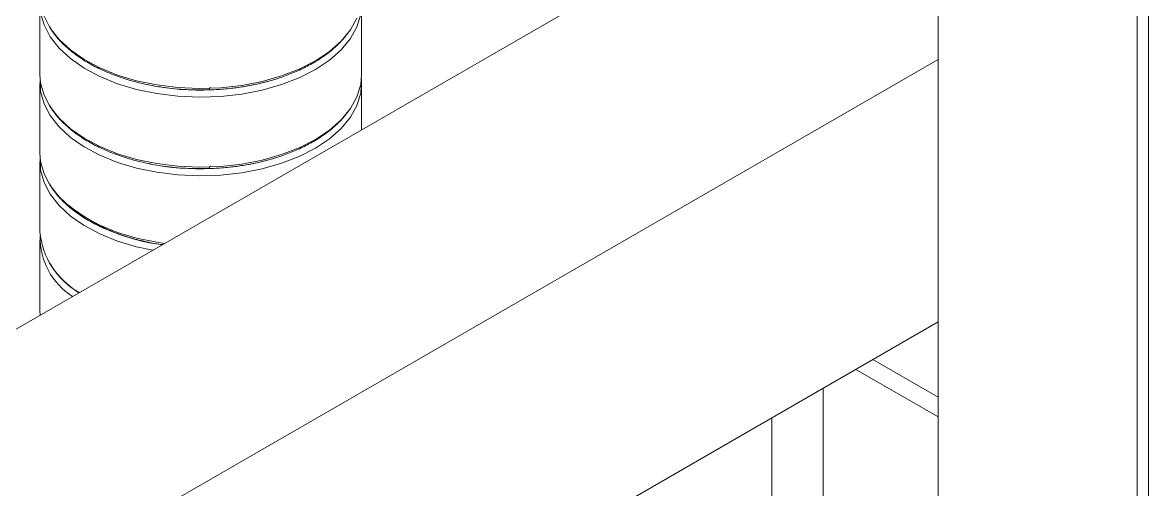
# Model space of a CAD drawing. Header units: millimetres. Extents: x 169 to 14583, y -399 to 10804.
# Drawn here: x 10504.9 to 10644.9, y 8127.8 to 8185.9 of the extents above; entities that cross this region are included whole.
import ezdxf

# ---------------------------------------------------------------- set-up
doc = ezdxf.new("R2010")
doc.units = ezdxf.units.MM
doc.header["$LTSCALE"] = 35

msp = doc.modelspace()

# ---------------------------------------------------------------- linework, layer by layer
at = {"color": 7, "linetype": 'Continuous', "lineweight": 18}
for p, q in [((10643.506, 7949.153), (10643.506, 8531.246)), ((10644.92, 8530.43), (10644.92, 7949.969)), ((10618.757, 8026.466), (10618.757, 8519.404)), ((10618.757, 8213.95), (10470.516, 8128.372)), ((10507.076, 8188.179), (10507.076, 8179.461)), ((10547.076, 8179.461), (10547.076, 8188.179)), ((10618.757, 8181.294), (10498.8, 8112.044)), ((10507.076, 8178.381), (10507.076, 8169.662)), ((10528.361, 8177.545), (10527.043, 8177.52)), ((10528.233, 8177.89), (10528.13, 8177.599)), ((10547.076, 8172.57), (10547.076, 8178.381)), ((10507.076, 8168.582), (10507.076, 8159.864)), ((10528.361, 8167.746), (10527.043, 8167.721)), ((10528.233, 8168.091), (10528.13, 8167.801)), ((10507.076, 8158.784), (10507.076, 8150.065)), ((10522.276, 8158.253), (10520.614, 8158.544)), ((10507.076, 8150.065), (10507.101, 8149.492)), ((10618.757, 8148.632), (10527.089, 8095.713)), ((10610.652, 8143.953), (10618.757, 8139.274)), ((10618.757, 8136.825), (10608.531, 8142.728)), ((10604.474, 8062.798), (10604.474, 8140.386)), ((10598.087, 8074.467), (10598.087, 8136.699))]:
    msp.add_line(p, q, dxfattribs=at)
at = {"color": 7, "linetype": 'Continuous', "lineweight": 18, "flags": 128}
for points in [[(10546.956, 8186.912), (10546.486, 8185.394), (10545.669, 8183.926), (10544.521, 8182.533), (10543.062, 8181.241), (10541.317, 8180.073), (10539.319, 8179.049), (10537.102, 8178.189), (10534.705, 8177.507), (10532.173, 8177.015), (10529.55, 8176.722), (10526.883, 8176.634), (10524.219, 8176.752), (10521.606, 8177.074), (10519.091, 8177.594), (10516.718, 8178.303), (10514.53, 8179.188), (10512.566, 8180.234), (10510.861, 8181.421), (10509.445, 8182.729), (10508.344, 8184.134), (10507.577, 8185.612), (10507.158, 8187.135)], [(10507.577, 8186.692), (10508.344, 8185.214), (10509.445, 8183.809), (10510.861, 8182.501), (10512.566, 8181.314), (10514.53, 8180.268), (10516.718, 8179.383), (10519.091, 8178.674), (10521.606, 8178.154), (10524.219, 8177.832), (10526.883, 8177.714), (10529.55, 8177.802), (10532.173, 8178.095), (10534.705, 8178.587), (10537.102, 8179.269), (10539.319, 8180.129), (10541.317, 8181.153), (10543.062, 8182.321), (10544.521, 8183.613), (10545.669, 8185.006), (10546.486, 8186.474)], [(10507.076, 8179.461), (10507.158, 8178.416), (10507.577, 8176.893), (10508.344, 8175.416), (10509.445, 8174.01), (10510.861, 8172.702), (10512.566, 8171.515), (10514.53, 8170.469), (10516.718, 8169.584), (10519.091, 8168.875), (10521.606, 8168.355), (10524.219, 8168.034), (10526.883, 8167.916), (10529.55, 8168.004), (10532.173, 8168.296), (10534.705, 8168.788), (10537.102, 8169.47), (10539.319, 8170.331), (10541.317, 8171.354), (10543.062, 8172.522), (10544.521, 8173.814), (10545.669, 8175.207), (10546.486, 8176.676), (10546.956, 8178.194), (10547.076, 8179.461)], [(10547.054, 8178.921), (10547.071, 8178.655), (10546.956, 8177.114), (10546.486, 8175.596), (10545.669, 8174.127), (10544.521, 8172.734), (10543.062, 8171.442), (10541.317, 8170.274), (10539.319, 8169.251), (10537.102, 8168.39), (10534.705, 8167.708), (10532.173, 8167.216), (10529.55, 8166.924), (10526.883, 8166.836), (10524.219, 8166.954), (10521.606, 8167.275), (10519.091, 8167.795), (10516.718, 8168.504), (10514.53, 8169.39), (10512.566, 8170.435), (10510.861, 8171.623), (10509.445, 8172.931), (10508.344, 8174.336), (10507.577, 8175.813), (10507.158, 8177.337), (10507.095, 8178.878), (10507.098, 8178.921)], [(10526.028, 8177.534), (10527.737, 8177.525), (10528.128, 8177.535)], [(10507.076, 8169.662), (10507.158, 8168.618), (10507.577, 8167.095), (10508.344, 8165.617), (10509.445, 8164.212), (10510.861, 8162.904), (10512.566, 8161.717), (10514.53, 8160.671), (10516.718, 8159.786), (10519.091, 8159.077), (10521.606, 8158.557), (10522.557, 8158.415)], [(10521.087, 8157.566), (10519.091, 8157.997), (10516.718, 8158.706), (10514.53, 8159.591), (10512.566, 8160.637), (10510.861, 8161.824), (10509.445, 8163.132), (10508.344, 8164.537), (10507.577, 8166.015), (10507.158, 8167.538), (10507.095, 8169.08), (10507.098, 8169.122)], [(10526.028, 8167.736), (10527.737, 8167.726), (10528.128, 8167.736)]]:
    msp.add_lwpolyline(points, dxfattribs=at)
at = {"color": 7, "linetype": 'Continuous', "lineweight": 18}
for centre, radius, start, end in [((10527.051, 8209.799), 32.306, 258.50616, 286.35564), ((10527.051, 8200), 32.306, 258.50616, 286.35564), ((10524.77, 8180.444), 22.314, 230.65575, 263.64809), ((10516.619, 8160.67), 9.577, 184.83108, 240.92478), ((10515.707, 8159.11), 8.611, 178.5762, 237.87678)]:
    msp.add_arc(centre, radius, start, end, dxfattribs=at)
for points, knots in [([(10508.256, 8185.412), (10508.413, 8185.146), (10508.843, 8184.421), (10509.822, 8183.335), (10511.14, 8182.162), (10512.668, 8181.109), (10514.362, 8180.182), (10516.191, 8179.391), (10518.106, 8178.744), (10520.062, 8178.241), (10521.86, 8177.905), (10523.497, 8177.693), (10525.174, 8177.546), (10526.376, 8177.524), (10527.076, 8177.512)], [0, 0, 0, 0, 0.0551424, 0.1504451, 0.2457587, 0.3406581, 0.4347599, 0.527716, 0.6188295, 0.7062734, 0.7906484, 0.8513723, 0.91343, 1, 1, 1, 1]), ([(10527.076, 8177.512), (10527.932, 8177.53), (10529.135, 8177.555), (10530.889, 8177.72), (10532.362, 8177.917), (10534.071, 8178.242), (10535.796, 8178.676), (10537.513, 8179.23), (10539.173, 8179.9), (10540.743, 8180.684), (10542.196, 8181.576), (10543.502, 8182.573), (10544.64, 8183.643), (10545.234, 8184.42), (10545.523, 8184.8)], [0, 0, 0, 0, 0.1104703, 0.1552206, 0.2291775, 0.305415, 0.3866339, 0.4707452, 0.5569492, 0.6446477, 0.7334768, 0.8232358, 0.9137826, 1, 1, 1, 1]), ([(10508.256, 8175.613), (10508.413, 8175.348), (10508.843, 8174.622), (10509.822, 8173.536), (10511.14, 8172.364), (10512.668, 8171.311), (10514.362, 8170.384), (10516.191, 8169.592), (10518.106, 8168.945), (10520.062, 8168.442), (10521.86, 8168.107), (10523.497, 8167.894), (10525.174, 8167.747), (10526.376, 8167.726), (10527.076, 8167.714)], [0, 0, 0, 0, 0.0551424, 0.1504451, 0.2457587, 0.3406581, 0.4347599, 0.527716, 0.6188295, 0.7062734, 0.7906484, 0.8513723, 0.91343, 1, 1, 1, 1]), ([(10527.076, 8167.714), (10527.932, 8167.731), (10529.135, 8167.756), (10530.889, 8167.922), (10532.362, 8168.119), (10534.071, 8168.443), (10535.796, 8168.878), (10537.513, 8169.431), (10539.173, 8170.101), (10540.743, 8170.885), (10542.196, 8171.777), (10543.502, 8172.775), (10544.64, 8173.845), (10545.234, 8174.622), (10545.523, 8175.001)], [0, 0, 0, 0, 0.1104703, 0.1552206, 0.2291775, 0.305415, 0.3866339, 0.4707452, 0.5569492, 0.6446477, 0.7334768, 0.8232358, 0.9137826, 1, 1, 1, 1]), ([(10508.256, 8165.815), (10508.413, 8165.549), (10508.843, 8164.824), (10509.822, 8163.738), (10511.14, 8162.565), (10512.668, 8161.512), (10514.362, 8160.585), (10516.191, 8159.794), (10518.106, 8159.145), (10520.064, 8158.649), (10521.465, 8158.369), (10522.213, 8158.273), (10522.294, 8158.263)], [0, 0, 0, 0, 0.0688497, 0.1878429, 0.3068497, 0.4253393, 0.5428329, 0.6588961, 0.7726587, 0.8818395, 0.9871885, 1, 1, 1, 1]), ([(10508.256, 8156.016), (10508.413, 8155.75), (10508.842, 8155.025), (10509.828, 8153.943), (10510.895, 8152.956), (10511.666, 8152.441), (10511.918, 8152.273)], [0, 0, 0, 0, 0.18896156, 0.51554427, 0.84216443, 1, 1, 1, 1])]:
    msp.add_open_spline(points, degree=3, knots=knots, dxfattribs=at)

doc.saveas('drawing.dxf')
